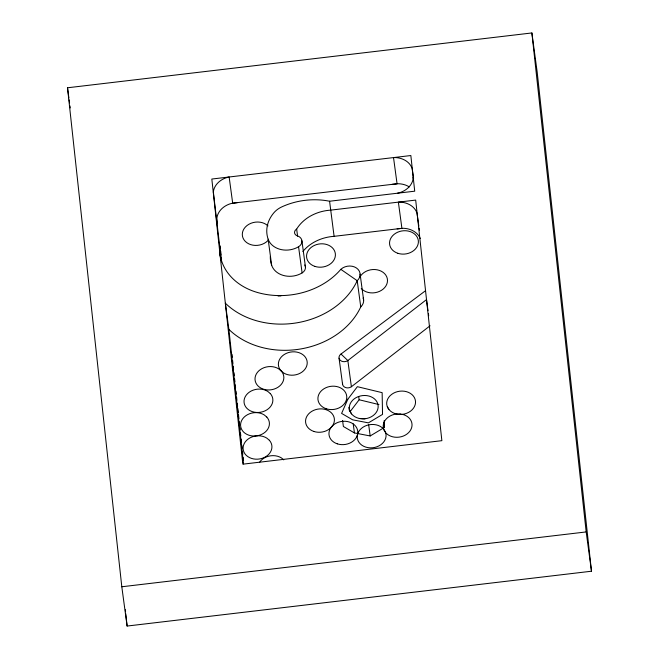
<?xml version="1.0" encoding="UTF-8"?>
<svg xmlns="http://www.w3.org/2000/svg" width="659" height="659" viewBox="0 0 659 659"><rect width="100%" height="100%" fill="white"/><g stroke="black" fill="none" stroke-linecap="round" stroke-linejoin="round"><path stroke-width="0.99" d="M350.176 411.562L359.139 399.766L358.727 396.751M342.556 383.274A5.453 4.391 -7.7 0 0 345.374 387.476A5.453 4.391 -7.7 0 0 351.387 386.742L430.055 325.793M428.012 310.686L426.513 299.606L347.845 360.547A5.453 4.391 -7.7 0 1 340.201 360.259A5.453 4.391 -7.7 0 1 341 354.031L425.549 290.693M342.565 420.458L343.38 426.497L354.435 432.922L370.185 435.961L384.304 427.493L384.181 420.582M397.402 193.227L398.596 192.988A19.803 15.94 -7.7 0 0 413.193 178.21L413.201 177.222L413.473 179.24M392.27 184.339L398.283 183.729A19.803 15.94 -7.7 0 1 409.288 186.892M397.122 228.895L403.127 228.278A19.803 15.94 -7.7 0 1 420.244 238.517M67.515 87.779L531.887 32.95L537.2 72.235L591.485 571.221L127.113 626.05L121.8 586.765L67.515 87.779L68.874 97.853M304.746 264.926A7.793 6.277 -7.7 0 1 302.11 272.925A19.968 16.071 -7.7 0 1 271.673 265.346L268.131 239.159A38.107 30.668 -7.7 0 1 273.798 212.865A22.332 17.974 -7.7 0 1 281.821 206.877A64.178 51.657 -7.7 0 1 329.582 201.234L414.717 191.184L410.845 155.54L211.827 179.042L242.85 464.175L441.868 440.673L415.689 200.089L330.554 210.147A39.128 31.492 -7.7 0 0 296.649 229.093A4.86 3.913 -7.7 0 0 294.565 232.767A4.86 3.913 -7.7 0 0 297.39 235.864A7.793 6.277 -7.7 0 1 301.921 240.84L305.463 267.027M302.868 251.491A39.128 31.492 -7.7 0 1 334.097 236.334L401.908 228.327L398.374 202.14L399.585 202.091A19.803 15.94 -7.7 0 1 416.982 213.088L418.844 226.136M121.8 586.765L586.181 531.928L591.485 571.221M237.479 202.618L231.49 203.425A19.803 15.94 -7.7 0 0 216.893 218.203L217.305 223.055M359.353 418.424L364.633 418.77M359.139 399.766L378.958 404.56M340.835 269.342L357.211 280.709L360.753 306.905A76.93 61.921 -7.7 0 1 300.652 348.965A76.93 61.921 -7.7 0 1 228.871 329.36L225.329 303.165A76.93 61.921 -7.7 0 0 297.11 322.778A76.93 61.921 -7.7 0 0 357.211 280.709A11.137 8.962 -7.7 0 0 356.519 268.04A11.137 8.962 -7.7 0 0 340.835 269.342A70.225 56.526 -7.7 0 1 256.812 292.299A61.139 49.211 -7.7 0 1 219.859 252.883L220.674 258.929M283.749 459.858L281.475 457.956A14.473 11.648 -7.7 0 0 259.547 462.321M341 354.031L347.845 360.547L351.387 386.742M387.335 406.652L388.909 409.461M349.962 411.059L351.535 413.877M413.588 178.564L412.139 168.539A19.803 15.94 -7.7 0 0 394.741 157.534L393.522 157.583L397.064 183.779L232.685 203.186L229.143 176.999L227.948 177.23A19.803 15.94 -7.7 0 0 213.351 192.008L221.515 261.763M419.116 228.154L419.388 230.164M428.424 313.709L428.696 315.719M383.62 422.46L384.304 427.493M360.111 274.111L363.653 300.298M368.686 424.882L370.185 435.961M334.097 236.334L329.582 201.234M353.208 423.861L354.435 432.922M348.899 407.311L349.311 410.326M339.055 358.232L342.589 384.428M296.649 229.093L297.604 236.144M301.921 240.84A7.793 6.277 -7.7 0 1 298.568 246.738L302.11 272.925M69.146 99.871L69.557 102.895M69.961 105.918L70.233 107.928M531.887 32.95L586.181 531.928M220.139 245.922L220.468 248.987M220.691 251.03L221.136 255.115M221.358 257.158L221.581 259.209M231.927 354.254L232.256 357.318M232.594 360.382L232.924 363.447M233.261 366.511L233.591 369.584M233.929 372.648L234.258 375.712M234.596 378.777L234.925 381.841M235.263 384.905L235.593 387.978M235.93 391.042L236.26 394.107M236.597 397.171L236.927 400.235M237.265 403.308L237.594 406.372M237.817 408.415L238.261 412.501M238.484 414.544L238.929 418.638M239.258 421.702L239.596 424.767M239.925 427.831L240.148 429.874M240.486 432.947L240.815 436.011M241.153 439.075L241.482 442.14M241.82 445.204L242.15 448.268M242.487 451.341L242.817 454.405M243.155 457.47L243.484 460.534M228.871 329.36L243.501 463.87M125.334 609.69L125.556 611.733M125.778 613.776L127.113 626.05M298.568 246.738A19.968 16.071 -7.7 0 1 268.131 239.159M271.673 265.346A38.107 30.668 -7.7 0 1 270.314 256.409M363.15 298.016A11.137 8.962 -7.7 0 1 360.753 306.905M278.09 296.006A14.473 11.648 -7.7 0 1 280.915 295.891M267.776 240.716A14.473 11.648 -7.7 0 1 246.746 242.636A14.473 11.648 -7.7 0 1 246.977 225.567A14.473 11.648 -7.7 0 1 267.974 225.88M359.995 276.895A14.473 11.648 -7.7 0 1 381.347 271.253A14.473 11.648 -7.7 0 1 383.274 288.996A14.473 11.648 -7.7 0 1 361.256 288.477M280.981 370.778A14.473 11.648 -7.7 0 1 290.289 352.12A14.473 11.648 -7.7 0 1 306.732 365.885A14.473 11.648 -7.7 0 1 283.527 372.903L278.699 368.867A14.473 11.648 -7.7 0 0 255.494 375.894A14.473 11.648 -7.7 0 0 271.936 389.65A14.473 11.648 -7.7 0 0 281.245 371.001M347.812 399.247L341.609 413.407L352.664 419.832L368.414 422.864L382.533 414.396L382.146 392.665L357.367 386.676L347.812 399.247M400.12 413.967L396.356 414.017A14.473 11.648 -7.7 0 0 383.25 427.296L384.065 430.236L385.803 432.856A14.473 11.648 -7.7 0 0 408.671 432.584A14.473 11.648 -7.7 0 0 403.712 414.717L400.12 413.967M402.361 414.354C395.762 415.228 387.739 411.669 386.726 404.469A14.473 11.648 -7.7 0 1 399.84 391.191A14.473 11.648 -7.7 0 1 415.475 401.076A14.473 11.648 -7.7 0 1 402.361 414.354M364.995 418.77C358.389 419.643 350.366 416.076 349.361 408.885A14.473 11.648 -7.7 0 1 362.475 395.606A14.473 11.648 -7.7 0 1 378.109 405.491A14.473 11.648 -7.7 0 1 364.995 418.77M270.264 393.522L267.719 391.388A14.473 11.648 -7.7 0 0 244.505 398.415A14.473 11.648 -7.7 0 0 260.948 412.172A14.473 11.648 -7.7 0 0 270.264 393.522M266.813 417.073L264.267 414.939A14.473 11.648 -7.7 0 0 241.054 421.966A14.473 11.648 -7.7 0 0 257.496 435.723A14.473 11.648 -7.7 0 0 266.813 417.073M269.333 440.237L266.788 438.103A14.473 11.648 -7.7 0 0 243.575 445.13A14.473 11.648 -7.7 0 0 260.017 458.886A14.473 11.648 -7.7 0 0 269.333 440.237M385.21 431.53L383.472 428.902A14.473 11.648 -7.7 0 0 359.83 430.014A14.473 11.648 -7.7 0 0 367.92 447.626A14.473 11.648 -7.7 0 0 386.026 434.462L385.21 431.53M314.887 266.384A14.473 11.648 -7.7 0 0 335.357 253.806A14.473 11.648 -7.7 0 0 312.704 246.318A14.473 11.648 -7.7 0 0 314.887 266.384M397.879 253.303A14.473 11.648 -7.7 0 0 418.341 240.724A14.473 11.648 -7.7 0 0 395.697 233.237A14.473 11.648 -7.7 0 0 397.879 253.303M326.246 408.761A14.473 11.648 -7.7 0 0 346.716 396.183A14.473 11.648 -7.7 0 0 324.063 388.695A14.473 11.648 -7.7 0 0 326.246 408.761M313.89 431.456A14.473 11.648 -7.7 0 0 334.36 418.877A14.473 11.648 -7.7 0 0 311.707 411.389A14.473 11.648 -7.7 0 0 313.89 431.456M337.284 443.836A14.473 11.648 -7.7 0 0 357.755 431.258A14.473 11.648 -7.7 0 0 335.101 423.77A14.473 11.648 -7.7 0 0 337.284 443.836"/></g></svg>
